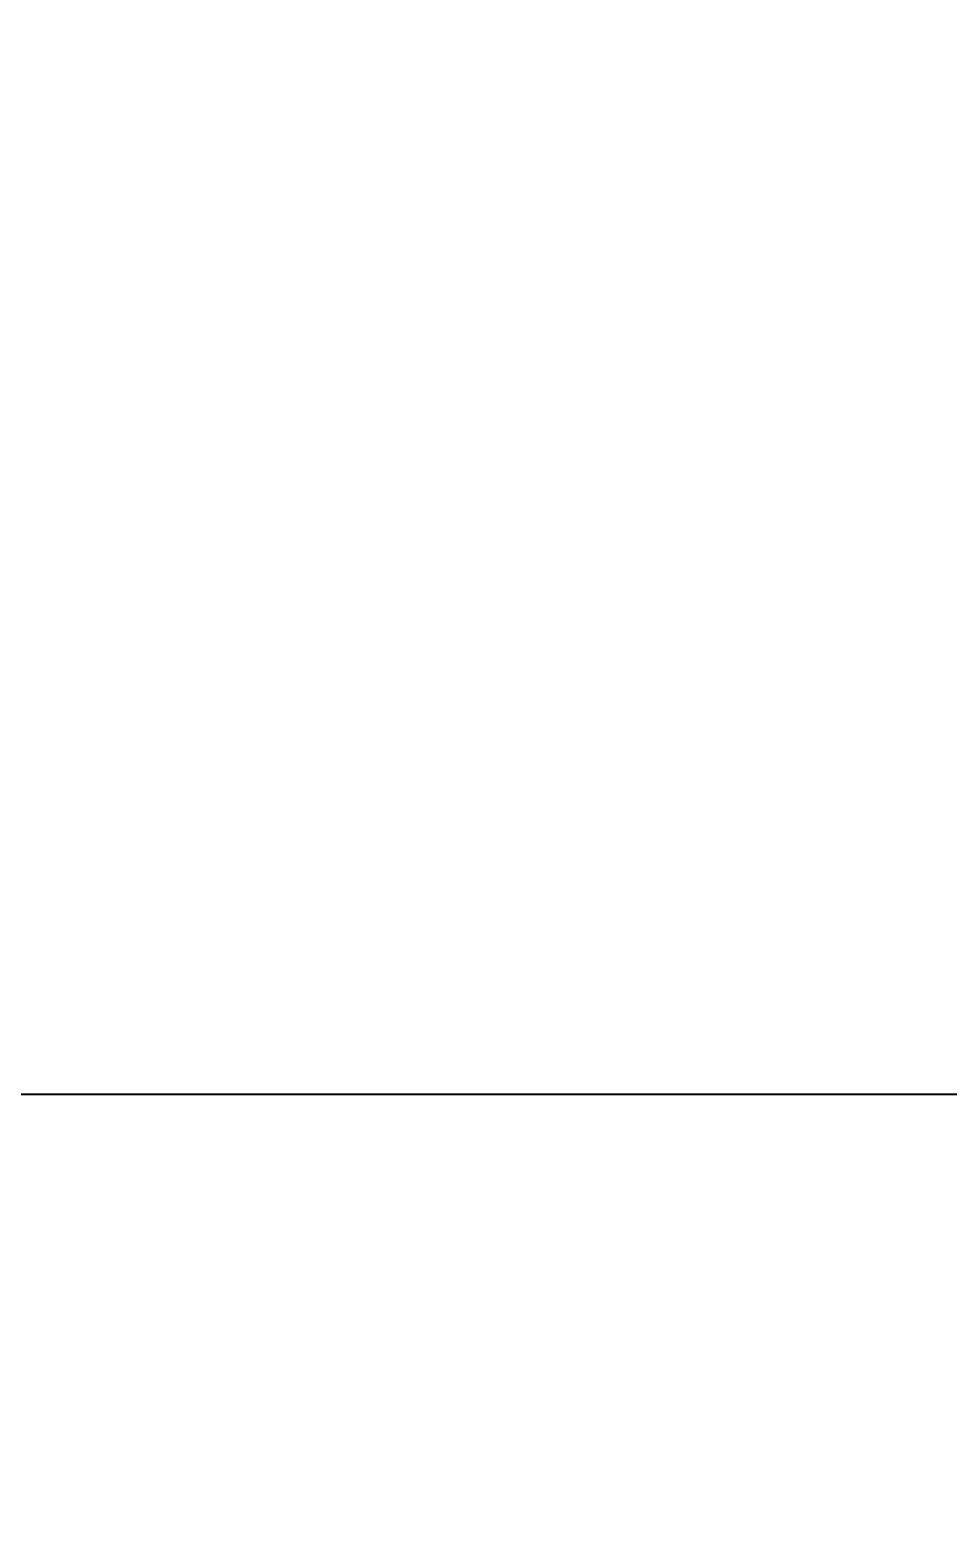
# Model space of a CAD drawing. Header units: millimetres. Extents: x -1 to 276, y -26 to 224.
# Drawn here: x 5.88 to 9.3, y 19.3 to 24.92 of the extents above; entities that cross this region are included whole.
import ezdxf

# ---------------------------------------------------------------- set-up
doc = ezdxf.new("R2010")
doc.units = ezdxf.units.MM
doc.linetypes.add('DASHED', pattern=[0.5, 0.25, -0.25])
doc.layers.add('DIMS', color=3, linetype='Continuous')
doc.layers.add('RINGS', color=1, linetype='DASHED')
doc.dimstyles.new('EZ_DIM', dxfattribs={"dimtxt": 2.5, "dimasz": 2.5, "dimexe": 1.25, "dimexo": 0.625, "dimtad": 1, "dimdec": 4, "dimzin": 0, "dimcen": 2.5, "dimazin": 3, "dimtfac": 1, "dimtmove": 0, "dimatfit": 3})

# ---------------------------------------------------------------- blocks, each defined once
blk = doc.blocks.new('_CLOSEDFILLED')
at = {"color": 0, "linetype": 'BYBLOCK'}
blk.add_solid([(-1, 0.164), (0, 0), (-1, -0.164)], dxfattribs=at)
blk = doc.blocks.new('*D5')
for p, q in [((37.82925, 20.94925), (4.56925, 20.94925)), ((38.45425, 20.94925), (37.82925, 20.94925))]:
    blk.add_line(p, q)
at = {"layer": 'Defpoints'}
for p in [(20.94925, 20.94925), (37.57925, 20.94925)]:
    blk.add_point(p, dxfattribs=at)
at = {"layer": 'DIMS', "xscale": 0.25, "yscale": 0.25, "rotation": 180}
for p in [(4.31925, 20.94925), (37.57925, 20.94925)]:
    blk.add_blockref('_CLOSEDFILLED', p, dxfattribs=at)
at = {"layer": 'DIMS', "insert": (42.45425, 20.94925), "char_height": 1, "attachment_point": 5}
blk.add_mtext('%%c33,2600', dxfattribs=at)

msp = doc.modelspace()

# ---------------------------------------------------------------- linework, layer by layer
at = {"layer": 'RINGS'}
msp.add_circle((20.94925, 20.94925), 16.63, dxfattribs=at)
at = {"layer": 'RINGS', "linetype": 'DASHED'}
msp.add_arc((20.94925, 20.94925), 18.73, 60, 30, dxfattribs=at)

# ---------------------------------------------------------------- dimensions: what is measured, and where the dimension line sits
at = {"layer": 'DIMS'}
dim = msp.add_diameter_dim_2p(p1=(4.31925, 20.94925), p2=(37.57925, 20.94925), dimstyle='EZ_DIM', dxfattribs=at)
dim.commit()
dim.dimension.update_dxf_attribs({"geometry": '*D5', "text_midpoint": (42.45425, 20.94925)})

doc.saveas('drawing.dxf')
